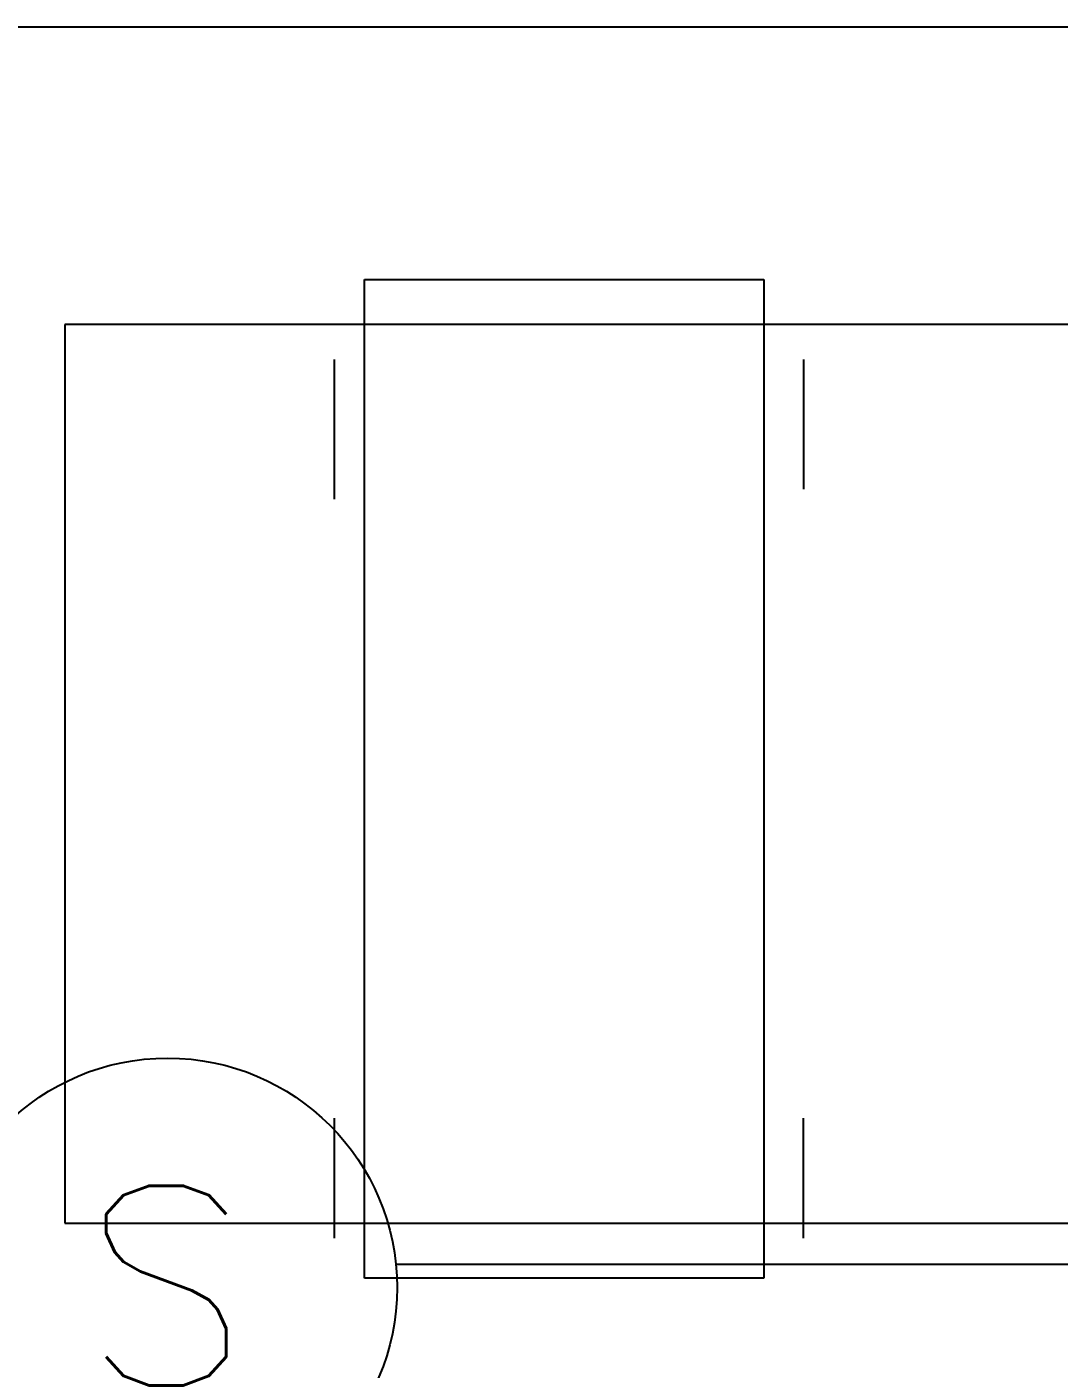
# Model space of a CAD drawing. Header units: inches. Extents: x 567429 to 582707, y 126347 to 133675.
# Drawn here: x 580306.7 to 580410.1, y 131627.8 to 131762.2 of the extents above; entities that cross this region are included whole.
import ezdxf
from ezdxf.enums import TextEntityAlignment as Align

# ---------------------------------------------------------------- set-up
doc = ezdxf.new("R2010")
doc.units = ezdxf.units.IN
doc.header["$MEASUREMENT"] = 0
for name, color, linetype in [('FIRE', 3, 'Continuous'), ('FIRE WIRE', 4, 'Continuous'), ('mobl', 11, 'Continuous'), ('NURSE CALL WIRE', 4, 'Continuous')]:
    doc.layers.add(name, color=color, linetype=linetype)
doc.styles.add('ROMANS', font='romans.shx')

# ---------------------------------------------------------------- blocks, each defined once
blk = doc.blocks.new('S&H')
at = {"layer": 'FIRE'}
blk.add_circle((0, 0), 22.99, dxfattribs=at)
at = {"layer": 'FIRE', "color": 2, "style": 'ROMANS'}
blk.add_text('S', height=20, dxfattribs=at).set_placement((-0.14, 0.2), align=Align.MIDDLE)

msp = doc.modelspace()

# ---------------------------------------------------------------- linework, layer by layer
at = {"layer": 'FIRE WIRE'}
msp.add_line((580343.68, 131638.27), (580850.26, 131638.27), dxfattribs=at)
at = {"layer": 'mobl', "color": 15}
for p, q in [((580340.54, 131636.88), (580340.54, 131736.88)), ((580340.54, 131736.88), (580380.54, 131736.88)), ((580380.54, 131736.88), (580380.54, 131636.88)), ((580510.54, 131732.38), (580310.54, 131732.38)), ((580310.54, 131732.38), (580310.54, 131642.38)), ((580337.54, 131714.88), (580337.54, 131728.88)), ((580384.54, 131728.88), (580384.54, 131715.88)), ((580337.54, 131640.88), (580337.54, 131652.88)), ((580384.54, 131640.88), (580384.54, 131652.88)), ((580310.54, 131642.38), (580510.54, 131642.38)), ((580380.54, 131636.88), (580340.54, 131636.88))]:
    msp.add_line(p, q, dxfattribs=at)
at = {"layer": 'NURSE CALL WIRE'}
msp.add_line((579818.21, 131762.2), (580453.32, 131762.2), dxfattribs=at)

# ---------------------------------------------------------------- block references
at = {"layer": 'FIRE'}
msp.add_blockref('S&H', (580320.82, 131635.92, 0), dxfattribs=at)

doc.saveas('drawing.dxf')
